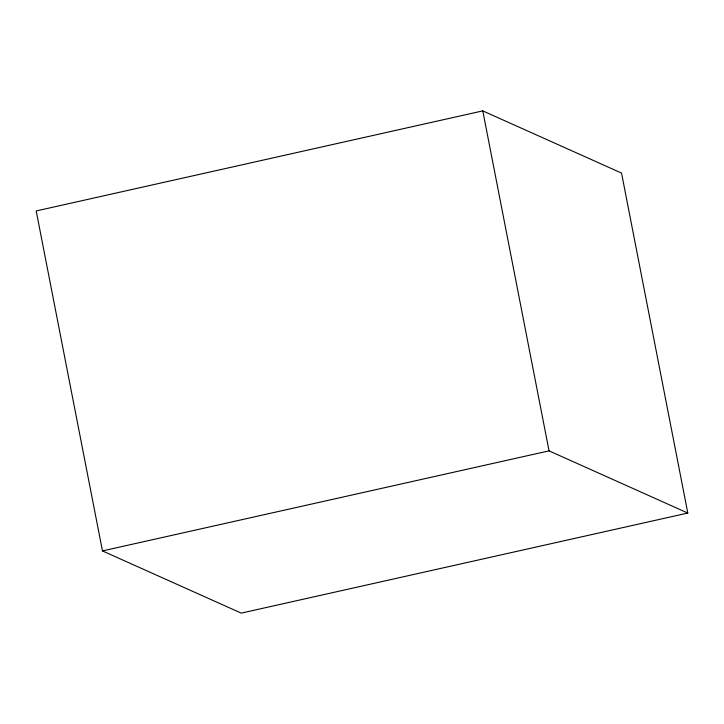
<?xml version="1.0" encoding="UTF-8"?>
<svg xmlns="http://www.w3.org/2000/svg" width="724" height="724" viewBox="0 0 724 724"><rect width="100%" height="100%" fill="white"/><g stroke="black" fill="none" stroke-linecap="round" stroke-linejoin="round"><path stroke-width="1.09" d="M482.772 110.881L36.2 210.946L102.464 550.919L241.228 613.119L687.8 513.054L621.536 173.081L482.772 110.881L549.045 450.853L687.8 513.054M102.464 550.919L549.045 450.853"/></g></svg>
